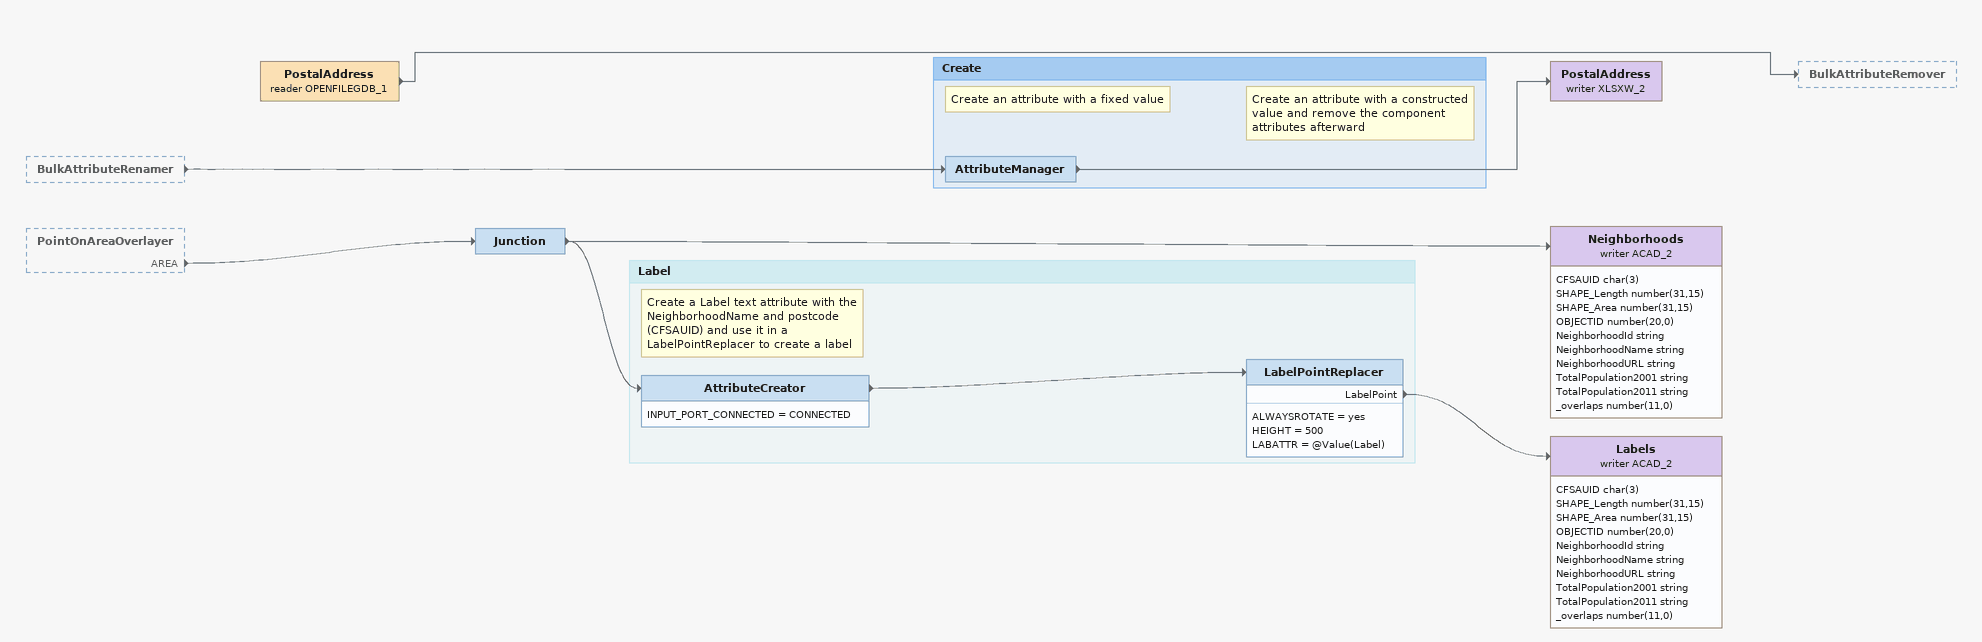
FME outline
BulkAttributeRenamer [outside]
    -> AttributeManager
PointOnAreaOverlayer [outside]
    AREA -> Junction
PostalAddress (reader OPENFILEGDB_1)
    -> BulkAttributeRemover
PostalAddress (writer XLSXW_2)
Junction
    -> AttributeCreator
    -> Neighborhoods (writer ACAD_2)
Neighborhoods (writer ACAD_2)
    attributes: CFSAUID char(3), SHAPE_Length number(31,15), SHAPE_Area number(31,15), OBJECTID number(20,0), NeighborhoodId string, NeighborhoodName string, NeighborhoodURL string, TotalPopulation2001 string, TotalPopulation2011 string, _overlaps number(11,0)
Labels (writer ACAD_2)
    attributes: CFSAUID char(3), SHAPE_Length number(31,15), SHAPE_Area number(31,15), OBJECTID number(20,0), NeighborhoodId string, NeighborhoodName string, NeighborhoodURL string, TotalPopulation2001 string, TotalPopulation2011 string, _overlaps number(11,0)

Bookmark: Create
Note: Create an attribute with a fixed value
Note: Create an attribute with a constructed value and remove the component attributes afterward
AttributeManager
    -> PostalAddress (writer XLSXW_2)

Bookmark: Label
Note: Create a Label text attribute with the NeighborhoodName and postcode (CFSAUID) and use it in a LabelPointReplacer to create a label
AttributeCreator
    INPUT_PORT_CONNECTED = CONNECTED
    -> LabelPointReplacer
LabelPointReplacer
    ALWAYSROTATE = yes
    HEIGHT = 500
    LABATTR = @Value(Label)
    LabelPoint -> Labels (writer ACAD_2)
